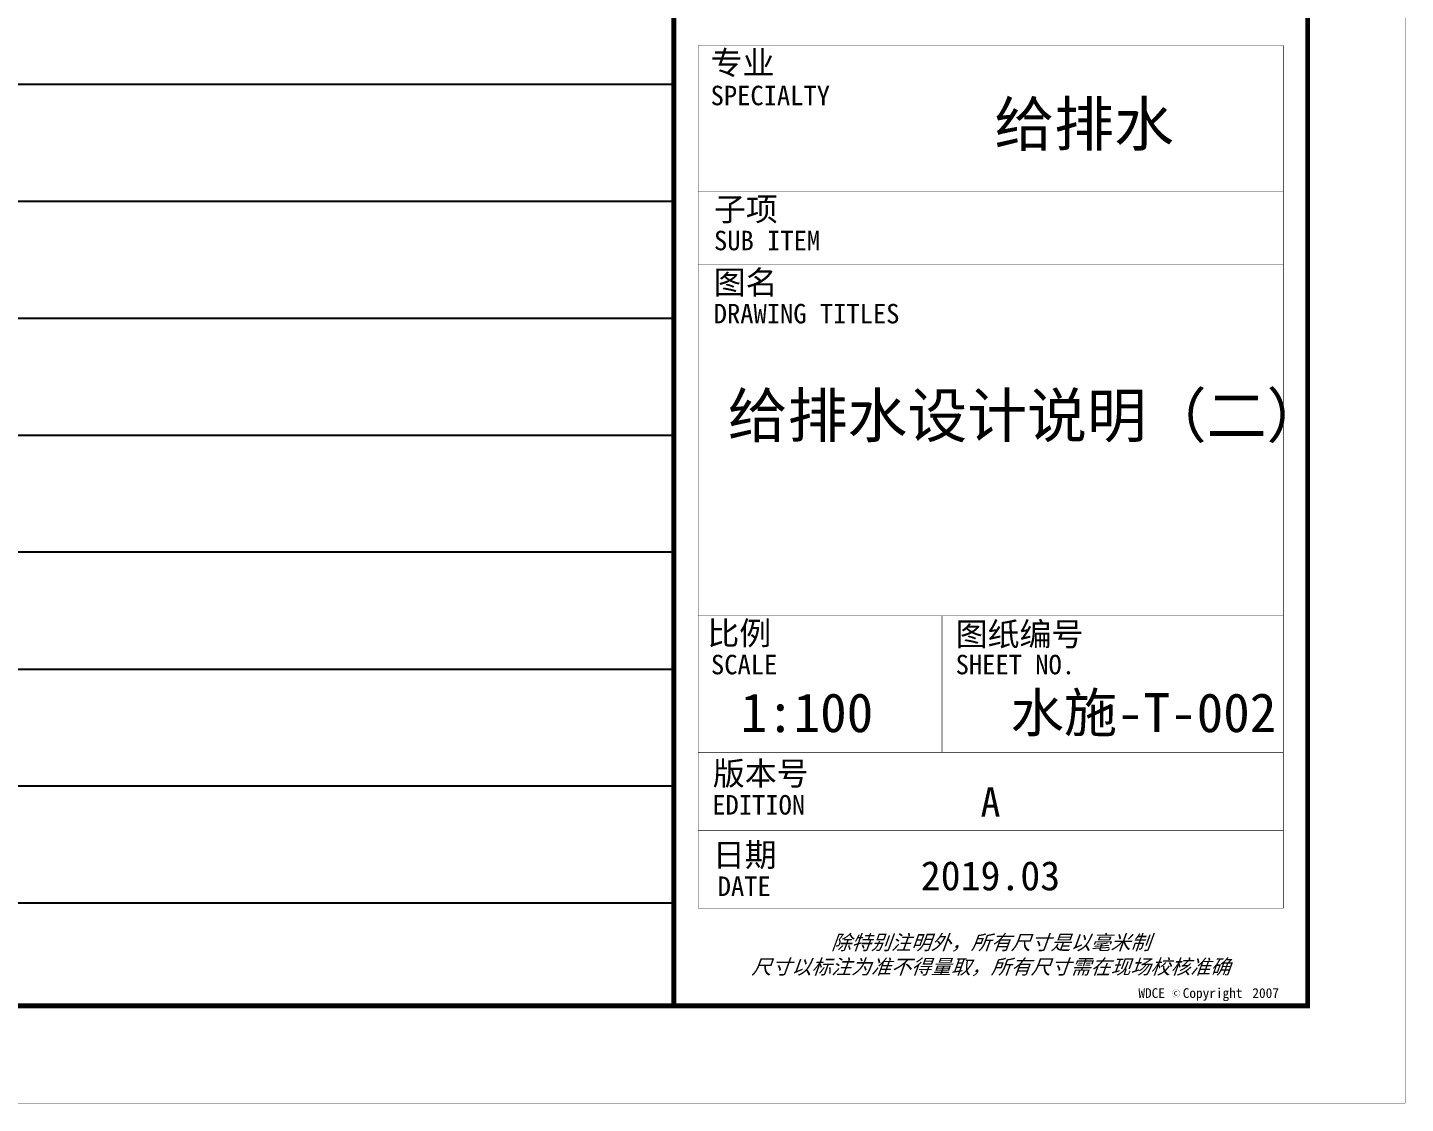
# Model space of a CAD drawing. Extents: x 332286 to 1463507, y -720758 to 86974.
# Drawn here: x 882639 to 896769, y -421739 to -410701 of the extents above; entities that cross this region are included whole.
import ezdxf
from ezdxf.enums import TextEntityAlignment as Align

# ---------------------------------------------------------------- set-up
doc = ezdxf.new("R2010")
doc.units = 0
doc.header["$LTSCALE"] = 1000
doc.header["$MEASUREMENT"] = 0
doc.layers.get('0').update_dxf_attribs({"linetype": 'CONTINUOUS'})
doc.layers.get('Defpoints').update_dxf_attribs({"linetype": 'CONTINUOUS'})
doc.layers.add('SHEET_LINE', color=6, linetype='CONTINUOUS')
doc.styles.add('X-104 9#平面绑定$0$图签信息$0$华文细黑', font='STXIHEI.TTF', dxfattribs={"height": 10})
doc.styles.add('华文细黑', font='STXIHEI.TTF', dxfattribs={"width": 0.7, "height": 10})

# ---------------------------------------------------------------- blocks, each defined once
blk = doc.blocks.new('X-104 9#平面绑定$0$图签信息$0$WDCE Copyright200X')
at = {"const_width": 0.016}
blk.add_lwpolyline([(-10.6, 1.26, 1), (-11.4, 1.26, 1)], format="xyb", close=True, dxfattribs=at)
at = {"style": 'X-104 9#平面绑定$0$图签信息$0$华文细黑'}
for s, p in [('WDCE ', (-11.46, 0.5)), ('     Copyright ', (-3.51, 0.5))]:
    blk.add_text(s, height=1, dxfattribs=at).set_placement(p, align=Align.BOTTOM_RIGHT)
blk.add_text('c', height=0.6, dxfattribs=at).set_placement((-11.04, 1.35), align=Align.MIDDLE_CENTER)
blk.add_attdef('200X', text='', height=1, dxfattribs=at).set_placement((-0.45, 0.5), align=Align.BOTTOM_RIGHT)
blk = doc.blocks.new('X-104 9#平面绑定$0$图签信息')
at = {"const_width": 0.5}
blk.add_lwpolyline([(-65, 0), (0, 0), (0, 500.5), (-65, 500.5)], close=True, dxfattribs=at)
at = {"const_width": 0.05}
for points in [[(-62.5, 98.5), (-2.5, 98.5), (-2.5, 10), (-62.5, 10), (-62.5, 98.5)], [(-62.5, 83.5), (-2.5, 83.5)], [(-62.5, 76), (-2.5, 76)], [(-62.5, 40), (-2.5, 40)], [(-37.5, 40), (-37.5, 26)], [(-62.5, 26), (-2.5, 26)], [(-62.5, 18), (-2.5, 18)]]:
    blk.add_lwpolyline(points, dxfattribs=at)
blk.add_blockref('X-104 9#平面绑定$0$图签信息$0$WDCE Copyright200X', (-2.5, 0)).add_auto_attribs({'200X': '2007'})
at = {"style": 'X-104 9#平面绑定$0$图签信息$0$华文细黑'}
for s, height, p in [('专业', 2.4, (-61.23, 97.93)), ('SPECIALTY', 2, (-61.23, 94.38)), ('子项', 2.4, (-60.88, 82.92)), ('SUB ITEM', 2, (-60.88, 79.5)), ('图名', 2.4, (-60.91, 75.41)), ('DRAWING TITLES', 2, (-60.91, 72)), ('比例', 2.4, (-61.56, 39.42)), ('图纸编号', 2.4, (-36.1, 39.32)), ('SCALE', 2, (-61.19, 36)), ('SHEET NO.', 2, (-36.1, 36)), ('版本号', 2.4, (-61, 25.03)), ('EDITION', 2, (-61.06, 21.61)), ('日期', 2.4, (-61, 16.68)), ('DATE', 2, (-60.5, 13.26))]:
    blk.add_text(s, height=height, dxfattribs=at).set_placement(p, align=Align.TOP_LEFT)
at = {"color": 4, "style": 'X-104 9#平面绑定$0$图签信息$0$华文细黑'}
for s, p in [('A', (-32.53, 19.4)), ('2019.03', (-32.53, 11.84))]:
    blk.add_text(s, height=3, dxfattribs=at).set_placement(p, align=Align.CENTER)
at = {"style": 'X-104 9#平面绑定$0$图签信息$0$华文细黑', "oblique": 20}
for s, p in [('除特别注明外，所有尺寸是以毫米制', (-32.5, 6.5)), ('尺寸以标注为准不得量取，所有尺寸需在现场校核准确', (-32.5, 4))]:
    blk.add_text(s, height=1.5, dxfattribs=at).set_placement(p, align=Align.MIDDLE_CENTER)
blk = doc.blocks.new('X-104 9#平面绑定$0$图签-A1')
blk.add_blockref('X-104 9#平面绑定$0$图签信息', (0, 0))

msp = doc.modelspace()

# ---------------------------------------------------------------- linework, layer by layer
at = {"layer": 'Defpoints'}
for p, q in [((794166.1, -411281.3), (889266.1, -411281.3)), ((794166.1, -412481.3), (889266.1, -412481.3)), ((794166.1, -413681.3), (889266.1, -413681.3)), ((794166.1, -414881.3), (889266.1, -414881.3)), ((794166.1, -416081.3), (889266.1, -416081.3)), ((794166.1, -417281.8), (889266.1, -417281.8)), ((794166.1, -417281.8), (889266.1, -417281.8)), ((794166.1, -418481.8), (889266.1, -418481.8)), ((794166.1, -419681.8), (889266.1, -419681.8))]:
    msp.add_line(p, q, dxfattribs=at)
at = {"layer": 'SHEET_LINE'}
for points, const_width in [([(791666.1, -421736.2), (896766.1, -421736.2), (896766.1, -362336.2), (791666.1, -362336.2)], 5), ([(889266.1, -363336.2), (794166.1, -363336.2), (794166.1, -420736.2), (889266.1, -420736.2)], 50)]:
    msp.add_lwpolyline(points, close=True, dxfattribs=dict(at, const_width=const_width))

# ---------------------------------------------------------------- block references
at = {"xscale": 100, "yscale": 100, "zscale": 100}
msp.add_blockref('X-104 9#平面绑定$0$图签-A1', (895766.1, -420736.2), dxfattribs=at)

# ---------------------------------------------------------------- texts
at = {"style": '华文细黑'}
for s, height, p in [('给排水', 450, (892553.3, -411915.9)), ('给排水设计说明（二）', 450, (889819.5, -414905.3)), ('1:100', 400, (889950.4, -417929.4)), ('水施-T-002', 400, (892720.4, -417929.4))]:
    msp.add_text(s, height=height, dxfattribs=at).set_placement(p)

doc.saveas('drawing.dxf')
